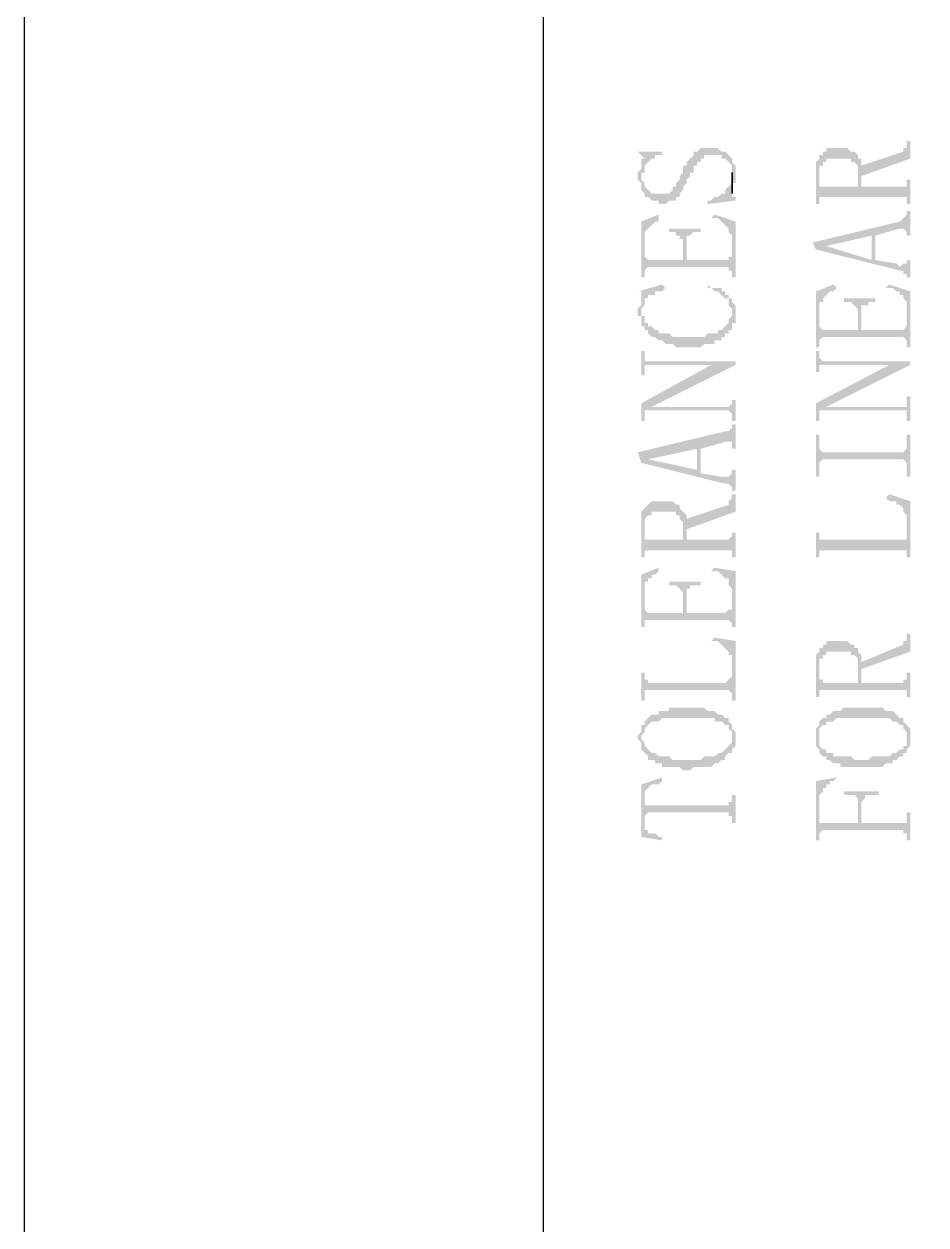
# Model space of a CAD drawing. Header units: millimetres. Extents: x 1448 to 2566, y 1057 to 1416.
# Drawn here: x 1692.69 to 1704.34, y 1319.4 to 1334.9 of the extents above; entities that cross this region are included whole.
import ezdxf

# ---------------------------------------------------------------- set-up
doc = ezdxf.new("R2010")
doc.units = ezdxf.units.MM

msp = doc.modelspace()

# ---------------------------------------------------------------- hatches: boundary and pattern name
at = {"transparency": 33554559}
for points in [[(1700.6167, 1332.93914), (1700.6167, 1332.89401), (1700.66183, 1332.84888), (1700.66183, 1332.80375), (1700.66183, 1332.75862), (1700.70696, 1332.71348), (1700.70696, 1332.66835), (1700.7521, 1332.66835), (1700.79723, 1332.62322), (1700.88749, 1332.62322), (1700.88749, 1332.57809), (1700.97776, 1332.57809), (1701.02289, 1332.62322), (1701.11315, 1332.62322), (1701.11315, 1332.66835), (1701.15829, 1332.66835), (1701.15829, 1332.71348), (1701.20342, 1332.75862), (1701.20342, 1332.80375), (1701.24855, 1332.84888), (1701.24855, 1332.89401), (1701.29368, 1332.93914), (1701.29368, 1332.98428), (1701.33881, 1332.98428), (1701.33881, 1333.07454), (1701.38395, 1333.07454), (1701.38395, 1333.11967), (1701.42908, 1333.11967), (1701.42908, 1333.1648), (1701.47421, 1333.1648), (1701.47421, 1333.20994), (1701.69987, 1333.20994), (1701.69987, 1333.1648), (1701.745, 1333.1648), (1701.79014, 1333.11967), (1701.79014, 1333.11967), (1701.83527, 1333.07454), (1701.83527, 1332.98428), (1701.83527, 1332.80375), (1701.83527, 1332.84888), (1701.8804, 1332.84888), (1701.8804, 1332.93914), (1701.8804, 1332.98428), (1701.8804, 1333.07454), (1701.83527, 1333.11967), (1701.83527, 1333.1648), (1701.79014, 1333.20994), (1701.79014, 1333.20994), (1701.745, 1333.25507), (1701.69987, 1333.25507), (1701.65474, 1333.3002), (1701.42908, 1333.3002), (1701.38395, 1333.25507), (1701.33881, 1333.25507), (1701.33881, 1333.20994), (1701.33881, 1333.20994), (1701.29368, 1333.1648), (1701.29368, 1333.1648), (1701.24855, 1333.11967), (1701.24855, 1333.07454), (1701.20342, 1333.07454), (1701.20342, 1332.98428), (1701.15829, 1332.93914), (1701.15829, 1332.89401), (1701.11315, 1332.84888), (1701.11315, 1332.80375), (1701.06802, 1332.80375), (1701.06802, 1332.75862), (1701.06802, 1332.75862), (1701.02289, 1332.71348), (1700.79723, 1332.71348), (1700.7521, 1332.75862), (1700.7521, 1332.75862), (1700.70696, 1332.80375), (1700.70696, 1332.84888), (1700.66183, 1332.89401), (1700.66183, 1333.11967), (1700.66183, 1333.02941), (1700.66183, 1333.02941), (1700.6167, 1332.98428)], [(1700.6167, 1333.25507), (1700.66183, 1333.20994), (1700.66183, 1333.20994), (1700.70696, 1333.1648), (1700.70696, 1332.98428), (1700.70696, 1333.07454), (1700.7521, 1333.11967), (1700.7521, 1333.11967), (1700.79723, 1333.1648), (1700.84236, 1333.1648), (1700.84236, 1333.20994), (1700.93262, 1333.20994), (1700.93262, 1333.25507)], [(1702.91844, 1332.98428), (1702.91844, 1332.57809), (1702.96357, 1332.57809), (1702.96357, 1332.98428), (1702.96357, 1333.07454), (1703.0087, 1333.07454), (1703.0087, 1333.11967), (1703.05384, 1333.11967), (1703.05384, 1333.1648), (1703.36976, 1333.1648), (1703.36976, 1333.11967), (1703.41489, 1333.11967), (1703.46003, 1333.07454), (1703.46003, 1333.02941), (1703.46003, 1332.80375), (1703.50516, 1333.1648), (1703.46003, 1333.1648), (1703.46003, 1333.20994), (1703.41489, 1333.25507), (1703.36976, 1333.25507), (1703.32463, 1333.3002), (1703.05384, 1333.3002), (1703.05384, 1333.25507), (1703.0087, 1333.25507), (1703.0087, 1333.20994), (1702.96357, 1333.20994), (1702.96357, 1333.1648), (1702.96357, 1333.1648), (1702.91844, 1333.11967), (1702.91844, 1333.07454), (1702.91844, 1333.02941)], [(1703.50516, 1333.07454), (1703.50516, 1332.93914), (1704.13701, 1333.1648), (1704.13701, 1333.39047), (1704.09188, 1333.39047), (1704.09188, 1333.34533), (1704.09188, 1333.3002), (1704.04674, 1333.3002), (1704.04674, 1333.25507)], [(1700.66183, 1333.11967), (1700.66183, 1332.93914), (1700.66183, 1332.98428), (1700.70696, 1332.98428), (1700.70696, 1333.1648), (1700.66183, 1333.1648)], [(1702.96357, 1332.62322), (1702.96357, 1332.66835), (1704.09188, 1332.66835), (1704.09188, 1332.57809), (1704.13701, 1332.57809), (1704.13701, 1332.89401), (1704.09188, 1332.89401), (1704.09188, 1332.84888), (1704.09188, 1332.80375), (1703.50516, 1332.80375), (1703.50516, 1333.07454), (1703.50516, 1333.1648), (1703.46003, 1332.80375), (1702.96357, 1332.80375), (1702.96357, 1332.93914)], [(1701.51934, 1332.62322), (1701.51934, 1332.57809), (1701.8804, 1332.62322), (1701.8804, 1332.66835), (1701.83527, 1332.66835), (1701.83527, 1332.71348), (1701.83527, 1332.89401), (1701.83527, 1332.84888), (1701.79014, 1332.80375), (1701.79014, 1332.80375), (1701.745, 1332.75862), (1701.745, 1332.71348), (1701.69987, 1332.71348), (1701.65474, 1332.66835), (1701.60961, 1332.66835), (1701.56447, 1332.62322)], [(1702.87331, 1332.08163), (1702.91844, 1331.99137), (1703.05384, 1332.0365), (1703.64055, 1332.1719), (1703.64055, 1331.85597), (1703.68569, 1332.1719), (1704.00161, 1332.26216), (1704.04674, 1332.26216), (1704.09188, 1332.21703), (1704.09188, 1332.1719), (1704.13701, 1332.1719), (1704.13701, 1332.48782), (1704.09188, 1332.48782), (1704.09188, 1332.44269), (1704.09188, 1332.44269), (1704.04674, 1332.39756), (1704.04674, 1332.39756), (1704.00161, 1332.35243)], [(1700.66183, 1332.35243), (1700.66183, 1331.63031), (1700.70696, 1331.63031), (1700.70696, 1332.12676), (1700.70696, 1332.21703), (1700.70696, 1332.21703), (1700.7521, 1332.26216), (1700.7521, 1332.26216), (1700.79723, 1332.30729), (1700.79723, 1332.30729), (1700.84236, 1332.35243), (1700.88749, 1332.35243), (1700.88749, 1332.44269)], [(1701.56447, 1332.39756), (1701.65474, 1332.39756), (1701.69987, 1332.35243), (1701.69987, 1332.35243), (1701.745, 1332.30729), (1701.745, 1332.30729), (1701.79014, 1332.26216), (1701.79014, 1332.21703), (1701.83527, 1332.1719), (1701.83527, 1332.12676), (1701.83527, 1331.63031), (1701.8804, 1331.63031), (1701.8804, 1332.35243), (1701.60961, 1332.44269)], [(1701.02289, 1332.26216), (1701.02289, 1332.21703), (1701.11315, 1332.21703), (1701.11315, 1332.1719), (1701.15829, 1332.1719), (1701.15829, 1332.12676), (1701.20342, 1332.12676), (1701.20342, 1331.85597), (1701.24855, 1332.08163), (1701.24855, 1332.1719), (1701.29368, 1332.1719), (1701.33881, 1332.21703), (1701.42908, 1332.21703), (1701.42908, 1332.26216)], [(1702.91844, 1331.99137), (1704.00161, 1331.72058), (1704.04674, 1331.72058), (1704.04674, 1331.67544), (1704.09188, 1331.67544), (1704.09188, 1331.63031), (1704.13701, 1331.63031), (1704.13701, 1331.85597), (1704.09188, 1331.85597), (1704.09188, 1331.81084), (1704.04674, 1331.81084), (1704.00161, 1331.76571), (1704.00161, 1331.76571), (1703.95648, 1331.81084), (1703.68569, 1331.85597), (1703.68569, 1332.1719), (1703.64055, 1331.85597), (1703.05384, 1332.0365), (1703.05384, 1332.0365)], [(1700.70696, 1331.67544), (1700.70696, 1331.72058), (1700.70696, 1331.72058), (1700.7521, 1331.76571), (1701.79014, 1331.76571), (1701.79014, 1331.72058), (1701.83527, 1331.72058), (1701.83527, 1331.67544), (1701.83527, 1331.94624), (1701.83527, 1331.9011), (1701.79014, 1331.9011), (1701.79014, 1331.85597), (1701.24855, 1331.85597), (1701.24855, 1332.08163), (1701.20342, 1331.85597), (1700.7521, 1331.85597), (1700.70696, 1331.9011), (1700.70696, 1332.12676)], [(1700.6167, 1331.44978), (1700.66183, 1331.44978), (1700.66183, 1331.40465), (1700.66183, 1330.99846), (1700.66183, 1331.22412), (1700.70696, 1331.26925), (1700.70696, 1331.35952), (1700.7521, 1331.35952), (1700.7521, 1331.40465), (1700.84236, 1331.40465), (1700.84236, 1331.44978), (1700.93262, 1331.44978), (1700.97776, 1331.49491), (1700.93262, 1331.54005)], [(1700.6167, 1331.17899), (1700.6167, 1331.13386), (1700.66183, 1331.13386), (1700.66183, 1330.99846), (1700.66183, 1331.40465), (1700.66183, 1331.35952), (1700.66183, 1331.26925), (1700.6167, 1331.22412)], [(1701.51934, 1331.49491), (1701.56447, 1331.49491), (1701.60961, 1331.44978), (1701.65474, 1331.44978), (1701.69987, 1331.40465), (1701.69987, 1331.40465), (1701.745, 1331.35952), (1701.79014, 1331.35952), (1701.79014, 1331.26925), (1701.83527, 1331.22412), (1701.83527, 1331.17899), (1701.83527, 1331.35952), (1701.79014, 1331.35952), (1701.79014, 1331.40465), (1701.745, 1331.40465), (1701.745, 1331.44978), (1701.69987, 1331.44978), (1701.69987, 1331.49491), (1701.56447, 1331.49491), (1701.51934, 1331.54005)], [(1702.91844, 1331.44978), (1702.91844, 1330.72767), (1702.96357, 1330.72767), (1702.96357, 1331.22412), (1702.96357, 1331.31439), (1703.0087, 1331.31439), (1703.0087, 1331.35952), (1703.0087, 1331.35952), (1703.05384, 1331.40465), (1703.05384, 1331.40465), (1703.09897, 1331.44978), (1703.1441, 1331.44978), (1703.18923, 1331.49491), (1703.1441, 1331.54005)], [(1703.82108, 1331.49491), (1703.91135, 1331.49491), (1703.95648, 1331.44978), (1704.00161, 1331.44978), (1704.00161, 1331.40465), (1704.04674, 1331.40465), (1704.04674, 1331.35952), (1704.04674, 1331.35952), (1704.09188, 1331.31439), (1704.09188, 1331.22412), (1704.09188, 1330.72767), (1704.13701, 1330.72767), (1704.13701, 1331.44978), (1703.86622, 1331.54005)], [(1700.66183, 1330.99846), (1700.70696, 1330.99846), (1700.70696, 1330.95333), (1700.7521, 1330.95333), (1700.7521, 1330.9082), (1700.79723, 1330.86306), (1700.84236, 1330.86306), (1700.88749, 1330.81793), (1700.93262, 1330.81793), (1700.97776, 1330.7728), (1701.06802, 1330.7728), (1701.11315, 1330.72767), (1701.42908, 1330.72767), (1701.47421, 1330.7728), (1701.60961, 1330.7728), (1701.60961, 1330.81793), (1701.69987, 1330.81793), (1701.69987, 1330.86306), (1701.745, 1330.86306), (1701.745, 1330.9082), (1701.79014, 1330.9082), (1701.79014, 1330.95333), (1701.83527, 1330.95333), (1701.83527, 1331.04359), (1701.8804, 1331.04359), (1701.8804, 1331.17899), (1701.8804, 1331.22412), (1701.8804, 1331.26925), (1701.83527, 1331.31439), (1701.83527, 1331.35952), (1701.83527, 1331.13386), (1701.83527, 1331.13386), (1701.79014, 1331.08873), (1701.79014, 1331.04359), (1701.79014, 1331.04359), (1701.745, 1330.99846), (1701.745, 1330.99846), (1701.69987, 1330.95333), (1701.65474, 1330.95333), (1701.65474, 1330.9082), (1701.51934, 1330.9082), (1701.47421, 1330.86306), (1701.06802, 1330.86306), (1701.02289, 1330.9082), (1700.88749, 1330.9082), (1700.88749, 1330.95333), (1700.84236, 1330.95333), (1700.79723, 1330.99846), (1700.7521, 1330.99846), (1700.7521, 1331.04359), (1700.70696, 1331.04359), (1700.70696, 1331.13386), (1700.66183, 1331.13386), (1700.66183, 1331.17899)], [(1703.2795, 1331.35952), (1703.2795, 1331.31439), (1703.36976, 1331.31439), (1703.41489, 1331.26925), (1703.41489, 1331.26925), (1703.46003, 1331.22412), (1703.46003, 1330.95333), (1703.50516, 1331.17899), (1703.50516, 1331.26925), (1703.59542, 1331.26925), (1703.59542, 1331.31439), (1703.68569, 1331.31439), (1703.68569, 1331.35952)], [(1702.96357, 1330.7728), (1702.96357, 1330.81793), (1702.96357, 1330.81793), (1703.0087, 1330.86306), (1704.04674, 1330.86306), (1704.09188, 1330.81793), (1704.09188, 1330.7728), (1704.09188, 1331.04359), (1704.09188, 1330.99846), (1704.09188, 1330.99846), (1704.04674, 1330.95333), (1703.50516, 1330.95333), (1703.50516, 1331.17899), (1703.46003, 1330.95333), (1703.0087, 1330.95333), (1702.96357, 1330.99846), (1702.96357, 1331.22412)], [(1700.66183, 1330.68254), (1700.66183, 1330.36661), (1700.70696, 1330.36661), (1700.70696, 1330.45687), (1700.70696, 1330.50201), (1701.8804, 1330.50201), (1701.8804, 1330.54714), (1700.70696, 1330.54714), (1700.70696, 1330.59227), (1700.70696, 1330.68254)], [(1702.91844, 1330.68254), (1702.91844, 1330.41174), (1702.96357, 1330.41174), (1702.96357, 1330.45687), (1702.96357, 1330.50201), (1704.13701, 1330.50201), (1704.13701, 1330.54714), (1703.0087, 1330.54714), (1702.96357, 1330.59227), (1702.96357, 1330.68254)], [(1700.66183, 1330.00555), (1700.66183, 1329.77989), (1700.70696, 1329.77989), (1700.70696, 1329.91529), (1700.7521, 1329.91529), (1700.79723, 1329.96042), (1701.8804, 1330.50201), (1701.56447, 1330.50201)], [(1702.91844, 1330.00555), (1702.91844, 1329.77989), (1702.96357, 1329.77989), (1702.96357, 1329.91529), (1703.0087, 1329.91529), (1703.05384, 1329.96042), (1704.13701, 1330.50201), (1703.86622, 1330.50201)], [(1700.7521, 1329.91529), (1701.79014, 1329.91529), (1701.83527, 1329.87016), (1701.83527, 1329.77989), (1701.8804, 1329.77989), (1701.8804, 1330.05069), (1701.83527, 1330.05069), (1701.83527, 1330.00555), (1701.83527, 1330.00555), (1701.79014, 1329.96042), (1700.79723, 1329.96042)], [(1703.0087, 1329.91529), (1704.09188, 1329.91529), (1704.09188, 1329.87016), (1704.09188, 1329.77989), (1704.13701, 1329.77989), (1704.13701, 1330.09582), (1704.09188, 1330.09582), (1704.09188, 1330.00555), (1704.09188, 1329.96042), (1703.05384, 1329.96042)], [(1700.6167, 1329.3737), (1700.66183, 1329.23831), (1700.7521, 1329.28344), (1701.38395, 1329.41883), (1701.38395, 1329.14804), (1701.42908, 1329.41883), (1701.745, 1329.5091), (1701.83527, 1329.5091), (1701.83527, 1329.41883), (1701.8804, 1329.41883), (1701.8804, 1329.73476), (1701.83527, 1329.73476), (1701.83527, 1329.68963), (1701.79014, 1329.6445), (1701.745, 1329.6445)], [(1702.91844, 1329.59936), (1702.91844, 1329.05778), (1702.96357, 1329.05778), (1702.96357, 1329.23831), (1702.96357, 1329.23831), (1703.0087, 1329.28344), (1704.04674, 1329.28344), (1704.09188, 1329.23831), (1704.09188, 1329.05778), (1704.13701, 1329.05778), (1704.13701, 1329.59936), (1704.09188, 1329.59936), (1704.09188, 1329.41883), (1704.09188, 1329.41883), (1704.04674, 1329.3737), (1703.0087, 1329.3737), (1702.96357, 1329.41883), (1702.96357, 1329.59936)], [(1700.66183, 1329.23831), (1701.745, 1328.96751), (1701.79014, 1328.96751), (1701.83527, 1328.92238), (1701.83527, 1328.87725), (1701.8804, 1328.87725), (1701.8804, 1329.14804), (1701.83527, 1329.14804), (1701.83527, 1329.10291), (1701.83527, 1329.10291), (1701.79014, 1329.05778), (1701.69987, 1329.05778), (1701.42908, 1329.10291), (1701.42908, 1329.41883), (1701.38395, 1329.14804), (1700.7521, 1329.28344), (1700.7521, 1329.28344)], [(1701.24855, 1328.51619), (1701.24855, 1328.38079), (1701.8804, 1328.60646), (1701.8804, 1328.83212), (1701.83527, 1328.83212), (1701.83527, 1328.78698), (1701.83527, 1328.78698), (1701.79014, 1328.74185), (1701.79014, 1328.69672)], [(1703.82108, 1328.78698), (1703.82108, 1328.78698), (1703.86622, 1328.74185), (1703.95648, 1328.74185), (1703.95648, 1328.69672), (1704.00161, 1328.69672), (1704.04674, 1328.65159), (1704.04674, 1328.60646), (1704.09188, 1328.56132), (1704.09188, 1328.51619), (1704.09188, 1328.01974), (1704.13701, 1328.01974), (1704.13701, 1328.74185), (1703.86622, 1328.83212)], [(1700.66183, 1328.42593), (1700.66183, 1328.01974), (1700.70696, 1328.01974), (1700.70696, 1328.42593), (1700.70696, 1328.51619), (1700.7521, 1328.56132), (1700.79723, 1328.56132), (1700.79723, 1328.60646), (1701.11315, 1328.60646), (1701.11315, 1328.56132), (1701.15829, 1328.56132), (1701.15829, 1328.51619), (1701.20342, 1328.47106), (1701.20342, 1328.2454), (1701.20342, 1328.60646), (1701.20342, 1328.60646), (1701.15829, 1328.65159), (1701.15829, 1328.69672), (1701.11315, 1328.69672), (1701.06802, 1328.74185), (1700.79723, 1328.74185), (1700.7521, 1328.69672), (1700.7521, 1328.69672), (1700.70696, 1328.65159), (1700.70696, 1328.65159), (1700.66183, 1328.60646), (1700.66183, 1328.51619), (1700.66183, 1328.47106)], [(1700.70696, 1328.06487), (1700.70696, 1328.11), (1701.83527, 1328.11), (1701.83527, 1328.01974), (1701.8804, 1328.01974), (1701.8804, 1328.33566), (1701.83527, 1328.33566), (1701.83527, 1328.29053), (1701.83527, 1328.29053), (1701.79014, 1328.2454), (1701.24855, 1328.2454), (1701.24855, 1328.51619), (1701.24855, 1328.56132), (1701.20342, 1328.60646), (1701.20342, 1328.2454), (1700.70696, 1328.2454), (1700.70696, 1328.38079)], [(1702.91844, 1328.33566), (1702.91844, 1328.01974), (1702.96357, 1328.01974), (1702.96357, 1328.11), (1704.09188, 1328.11), (1704.09188, 1328.06487), (1704.09188, 1328.29053), (1704.09188, 1328.2454), (1702.96357, 1328.2454), (1702.96357, 1328.29053), (1702.96357, 1328.33566)], [(1700.66183, 1327.79408), (1700.66183, 1327.11709), (1700.70696, 1327.11709), (1700.70696, 1327.56842), (1700.70696, 1327.70381), (1700.7521, 1327.70381), (1700.7521, 1327.74894), (1700.79723, 1327.74894), (1700.79723, 1327.79408), (1700.84236, 1327.79408), (1700.88749, 1327.83921), (1700.88749, 1327.88434)], [(1701.56447, 1327.83921), (1701.65474, 1327.83921), (1701.69987, 1327.79408), (1701.69987, 1327.79408), (1701.745, 1327.74894), (1701.79014, 1327.74894), (1701.79014, 1327.65868), (1701.83527, 1327.61355), (1701.83527, 1327.11709), (1701.8804, 1327.11709), (1701.8804, 1327.83921), (1701.60961, 1327.88434)], [(1701.02289, 1327.70381), (1701.02289, 1327.65868), (1701.11315, 1327.65868), (1701.15829, 1327.61355), (1701.15829, 1327.61355), (1701.20342, 1327.56842), (1701.20342, 1327.29762), (1701.24855, 1327.52328), (1701.24855, 1327.61355), (1701.29368, 1327.61355), (1701.29368, 1327.65868), (1701.42908, 1327.65868), (1701.42908, 1327.70381)], [(1700.70696, 1327.11709), (1700.70696, 1327.20736), (1701.79014, 1327.20736), (1701.83527, 1327.16223), (1701.83527, 1327.38789), (1701.83527, 1327.34275), (1701.79014, 1327.34275), (1701.745, 1327.29762), (1701.24855, 1327.29762), (1701.24855, 1327.52328), (1701.20342, 1327.29762), (1700.7521, 1327.29762), (1700.70696, 1327.34275), (1700.70696, 1327.56842)], [(1701.56447, 1326.93657), (1701.65474, 1326.93657), (1701.69987, 1326.89143), (1701.69987, 1326.89143), (1701.745, 1326.8463), (1701.745, 1326.8463), (1701.79014, 1326.80117), (1701.79014, 1326.75604), (1701.83527, 1326.75604), (1701.83527, 1326.16932), (1701.8804, 1326.16932), (1701.8804, 1326.93657), (1701.60961, 1326.9817)], [(1702.91844, 1326.62064), (1702.91844, 1326.21445), (1702.96357, 1326.21445), (1702.96357, 1326.57551), (1702.96357, 1326.7109), (1703.0087, 1326.7109), (1703.0087, 1326.75604), (1703.05384, 1326.75604), (1703.05384, 1326.80117), (1703.36976, 1326.80117), (1703.36976, 1326.75604), (1703.41489, 1326.75604), (1703.46003, 1326.7109), (1703.46003, 1326.66577), (1703.46003, 1326.39498), (1703.50516, 1326.75604), (1703.46003, 1326.80117), (1703.46003, 1326.8463), (1703.41489, 1326.8463), (1703.41489, 1326.89143), (1703.36976, 1326.89143), (1703.32463, 1326.93657), (1703.05384, 1326.93657), (1703.05384, 1326.89143), (1703.0087, 1326.89143), (1703.0087, 1326.8463), (1702.96357, 1326.8463), (1702.96357, 1326.80117), (1702.96357, 1326.80117), (1702.91844, 1326.75604), (1702.91844, 1326.66577), (1702.91844, 1326.66577)], [(1703.50516, 1326.66577), (1703.50516, 1326.57551), (1704.13701, 1326.80117), (1704.13701, 1327.02683), (1704.09188, 1327.02683), (1704.09188, 1326.9817), (1704.09188, 1326.93657), (1704.04674, 1326.93657), (1704.04674, 1326.89143)], [(1702.96357, 1326.25958), (1702.96357, 1326.30471), (1704.09188, 1326.30471), (1704.09188, 1326.21445), (1704.13701, 1326.21445), (1704.13701, 1326.53038), (1704.09188, 1326.53038), (1704.09188, 1326.48524), (1704.09188, 1326.44011), (1704.04674, 1326.44011), (1704.04674, 1326.39498), (1703.50516, 1326.39498), (1703.50516, 1326.75604), (1703.50516, 1326.75604), (1703.46003, 1326.39498), (1703.0087, 1326.39498), (1703.0087, 1326.44011), (1702.96357, 1326.44011), (1702.96357, 1326.57551)], [(1700.66183, 1326.53038), (1700.66183, 1326.16932), (1700.70696, 1326.16932), (1700.70696, 1326.30471), (1701.79014, 1326.30471), (1701.83527, 1326.25958), (1701.83527, 1326.48524), (1701.83527, 1326.48524), (1701.79014, 1326.44011), (1701.79014, 1326.44011), (1701.745, 1326.39498), (1700.7521, 1326.39498), (1700.7521, 1326.44011), (1700.70696, 1326.44011), (1700.70696, 1326.53038)], [(1700.66183, 1325.85339), (1700.66183, 1325.67286), (1700.66183, 1325.718), (1700.70696, 1325.76313), (1700.70696, 1325.80826), (1700.70696, 1325.80826), (1700.7521, 1325.85339), (1700.7521, 1325.85339), (1700.79723, 1325.89853), (1700.88749, 1325.89853), (1700.93262, 1325.94366), (1701.60961, 1325.94366), (1701.60961, 1325.89853), (1701.69987, 1325.89853), (1701.745, 1325.85339), (1701.79014, 1325.85339), (1701.79014, 1325.80826), (1701.83527, 1325.76313), (1701.83527, 1325.67286), (1701.83527, 1325.85339), (1701.83527, 1325.85339), (1701.79014, 1325.89853), (1701.79014, 1325.94366), (1701.745, 1325.94366), (1701.69987, 1325.98879), (1701.65474, 1325.98879), (1701.60961, 1326.03392), (1701.51934, 1326.03392), (1701.47421, 1326.07905), (1701.02289, 1326.07905), (1701.02289, 1326.03392), (1700.88749, 1326.03392), (1700.88749, 1325.98879), (1700.79723, 1325.98879), (1700.7521, 1325.94366), (1700.7521, 1325.94366), (1700.70696, 1325.89853), (1700.70696, 1325.85339)], [(1702.96357, 1325.85339), (1702.96357, 1325.67286), (1702.96357, 1325.718), (1702.96357, 1325.80826), (1702.96357, 1325.80826), (1703.0087, 1325.85339), (1703.05384, 1325.85339), (1703.05384, 1325.89853), (1703.1441, 1325.89853), (1703.18923, 1325.94366), (1703.86622, 1325.94366), (1703.91135, 1325.89853), (1703.95648, 1325.89853), (1704.00161, 1325.85339), (1704.04674, 1325.85339), (1704.04674, 1325.80826), (1704.09188, 1325.76313), (1704.09188, 1325.67286), (1704.09188, 1325.85339), (1704.09188, 1325.85339), (1704.04674, 1325.89853), (1704.04674, 1325.94366), (1704.00161, 1325.94366), (1703.95648, 1325.98879), (1703.95648, 1325.98879), (1703.91135, 1326.03392), (1703.82108, 1326.03392), (1703.77595, 1326.07905), (1703.2795, 1326.07905), (1703.23437, 1326.03392), (1703.1441, 1326.03392), (1703.09897, 1325.98879), (1703.05384, 1325.98879), (1703.05384, 1325.94366), (1703.0087, 1325.94366), (1702.96357, 1325.89853), (1702.96357, 1325.89853)], [(1700.6167, 1325.67286), (1700.6167, 1325.67286), (1700.66183, 1325.62773), (1700.66183, 1325.53747), (1700.66183, 1325.53747), (1700.70696, 1325.49234), (1700.70696, 1325.49234), (1700.7521, 1325.4472), (1700.7521, 1325.40207), (1700.84236, 1325.40207), (1700.84236, 1325.35694), (1700.93262, 1325.35694), (1700.93262, 1325.31181), (1701.15829, 1325.31181), (1701.20342, 1325.26667), (1701.29368, 1325.26667), (1701.33881, 1325.31181), (1701.56447, 1325.31181), (1701.60961, 1325.35694), (1701.65474, 1325.35694), (1701.69987, 1325.40207), (1701.745, 1325.40207), (1701.745, 1325.4472), (1701.79014, 1325.49234), (1701.83527, 1325.49234), (1701.83527, 1325.53747), (1701.83527, 1325.53747), (1701.8804, 1325.5826), (1701.8804, 1325.67286), (1701.8804, 1325.76313), (1701.8804, 1325.76313), (1701.83527, 1325.80826), (1701.83527, 1325.85339), (1701.83527, 1325.67286), (1701.83527, 1325.62773), (1701.83527, 1325.62773), (1701.79014, 1325.5826), (1701.79014, 1325.5826), (1701.745, 1325.53747), (1701.745, 1325.53747), (1701.69987, 1325.49234), (1701.65474, 1325.49234), (1701.60961, 1325.4472), (1701.47421, 1325.4472), (1701.42908, 1325.40207), (1701.06802, 1325.40207), (1701.02289, 1325.4472), (1700.88749, 1325.4472), (1700.84236, 1325.49234), (1700.79723, 1325.49234), (1700.7521, 1325.53747), (1700.7521, 1325.53747), (1700.70696, 1325.5826), (1700.70696, 1325.62773), (1700.66183, 1325.67286), (1700.66183, 1325.85339), (1700.66183, 1325.80826), (1700.66183, 1325.76313), (1700.6167, 1325.718)], [(1702.91844, 1325.67286), (1702.91844, 1325.5826), (1702.91844, 1325.5826), (1702.96357, 1325.53747), (1702.96357, 1325.49234), (1702.96357, 1325.49234), (1703.0087, 1325.4472), (1703.05384, 1325.4472), (1703.05384, 1325.40207), (1703.09897, 1325.40207), (1703.1441, 1325.35694), (1703.23437, 1325.35694), (1703.23437, 1325.31181), (1703.77595, 1325.31181), (1703.82108, 1325.35694), (1703.91135, 1325.35694), (1703.91135, 1325.40207), (1703.95648, 1325.40207), (1704.00161, 1325.4472), (1704.04674, 1325.4472), (1704.04674, 1325.49234), (1704.09188, 1325.49234), (1704.09188, 1325.53747), (1704.13701, 1325.5826), (1704.13701, 1325.67286), (1704.13701, 1325.80826), (1704.13701, 1325.80826), (1704.09188, 1325.85339), (1704.09188, 1325.67286), (1704.09188, 1325.5826), (1704.04674, 1325.5826), (1704.04674, 1325.53747), (1704.00161, 1325.53747), (1703.95648, 1325.49234), (1703.91135, 1325.49234), (1703.86622, 1325.4472), (1703.64055, 1325.4472), (1703.59542, 1325.40207), (1703.41489, 1325.40207), (1703.36976, 1325.4472), (1703.1441, 1325.4472), (1703.1441, 1325.49234), (1703.05384, 1325.49234), (1703.05384, 1325.53747), (1703.0087, 1325.53747), (1702.96357, 1325.5826), (1702.96357, 1325.67286), (1702.96357, 1325.85339), (1702.91844, 1325.80826), (1702.91844, 1325.718)], [(1700.66183, 1325.08615), (1700.70696, 1324.90562), (1700.70696, 1324.99588), (1700.70696, 1324.99588), (1700.7521, 1325.04101), (1700.7521, 1325.04101), (1700.79723, 1325.08615), (1700.88749, 1325.08615), (1700.93262, 1325.13128), (1700.93262, 1325.17641)], [(1700.66183, 1325.08615), (1700.66183, 1324.40916), (1700.93262, 1324.36403), (1700.93262, 1324.40916), (1700.88749, 1324.40916), (1700.84236, 1324.4543), (1700.7521, 1324.4543), (1700.7521, 1324.49943), (1700.70696, 1324.49943), (1700.70696, 1324.54456), (1700.70696, 1324.90562)], [(1702.91844, 1325.13128), (1702.91844, 1324.36403), (1702.96357, 1324.36403), (1702.96357, 1324.86049), (1702.96357, 1324.90562), (1702.96357, 1324.95075), (1703.0087, 1324.99588), (1703.0087, 1325.04101), (1703.05384, 1325.04101), (1703.05384, 1325.08615), (1703.09897, 1325.08615), (1703.09897, 1325.13128), (1703.1441, 1325.13128), (1703.18923, 1325.17641), (1703.18923, 1325.17641)], [(1700.70696, 1324.90562), (1700.70696, 1324.63482), (1700.70696, 1324.67996), (1700.70696, 1324.67996), (1700.7521, 1324.72509), (1701.79014, 1324.72509), (1701.79014, 1324.67996), (1701.83527, 1324.67996), (1701.83527, 1324.58969), (1701.8804, 1324.58969), (1701.8804, 1324.95075), (1701.83527, 1324.95075), (1701.83527, 1324.86049), (1701.79014, 1324.86049), (1701.79014, 1324.81535), (1700.70696, 1324.81535), (1700.70696, 1324.86049)], [(1703.2795, 1324.99588), (1703.2795, 1324.95075), (1703.41489, 1324.95075), (1703.46003, 1324.90562), (1703.46003, 1324.58969), (1703.50516, 1324.81535), (1703.50516, 1324.86049), (1703.50516, 1324.86049), (1703.55029, 1324.90562), (1703.55029, 1324.95075), (1703.73082, 1324.95075), (1703.73082, 1324.99588)], [(1702.96357, 1324.40916), (1702.96357, 1324.4543), (1702.96357, 1324.4543), (1703.0087, 1324.49943), (1704.04674, 1324.49943), (1704.04674, 1324.4543), (1704.09188, 1324.4543), (1704.09188, 1324.36403), (1704.13701, 1324.36403), (1704.13701, 1324.72509), (1704.09188, 1324.72509), (1704.09188, 1324.63482), (1704.09188, 1324.58969), (1703.50516, 1324.58969), (1703.50516, 1324.81535), (1703.46003, 1324.58969), (1702.96357, 1324.58969), (1702.96357, 1324.63482), (1702.96357, 1324.86049)]]:
    msp.add_hatch(color=256, dxfattribs=at).paths.add_polyline_path(points)

# ---------------------------------------------------------------- linework, layer by layer
msp.add_line((1699.39805, 1409.56132), (1699.39805, 1122.82038))
for points in [[(2112.69159, 1118.56132), (2112.69159, 1415.56132), (1692.69159, 1415.56132), (1692.69159, 1118.56132)], [(1701.83527, 1332.89401), (1701.83527, 1332.71348), (1701.83527, 1332.98428), (1701.83527, 1332.93914)]]:
    msp.add_lwpolyline(points, close=True)

doc.saveas('drawing.dxf')
